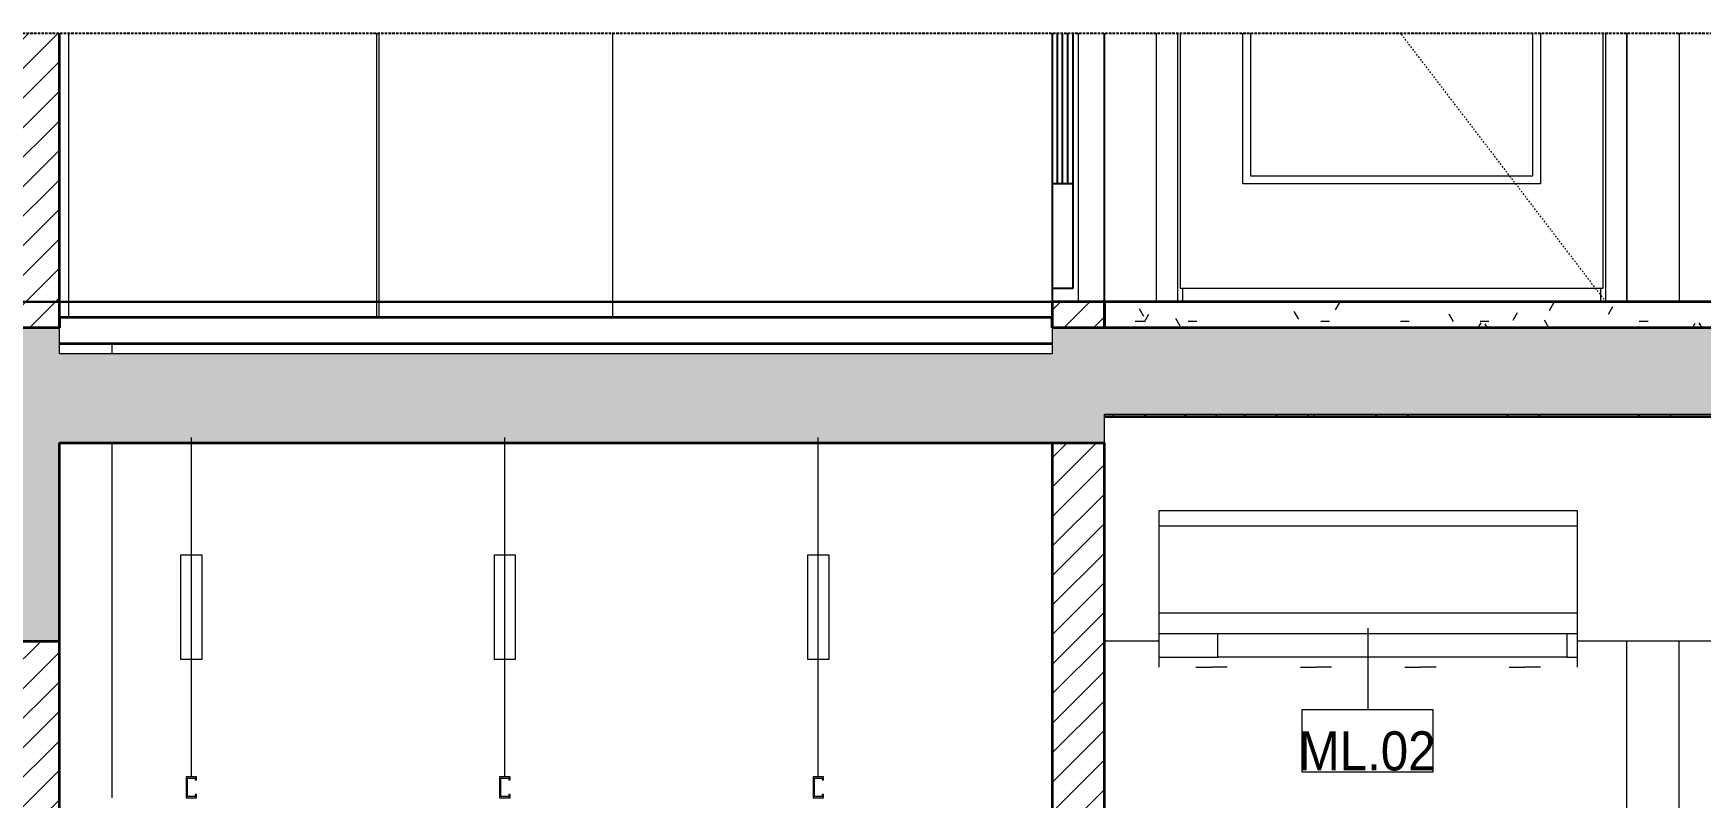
# Model space of a CAD drawing. Header units: millimetres. Extents: x 31157 to 224036, y 218 to 80529.
# Drawn here: x 90195 to 93386, y 4650 to 6114 of the extents above; entities that cross this region are included whole.
import ezdxf

# ---------------------------------------------------------------- set-up
doc = ezdxf.new("R2010")
doc.units = ezdxf.units.MM
for name, pattern in [('Centre', [31.75, 6.35, -4.7625, 15.875, -4.7625]), ('Dash', [6, 3, -3]), ('Hidden', [7.14375, 4.7625, -2.38125]), ('IMPORT-CENTER _2_', [40.64, 25.4, -5.08, 5.08, -5.08])]:
    doc.linetypes.add(name, pattern=pattern)
for name, color, linetype, lineweight in [('0-5', 170, 'Continuous', 5), ('A-DETL-GENF', 92, 'Continuous', 18), ('A-DETL-GENF-4', 92, 'Hidden', 25), ('A-DETL-GENF-5', 9, 'Continuous', 18), ('A-DETL-GENF-HDLN-1', 7, 'Dash', 18), ('A-DETL-MEDM', 33, 'Continuous', 35), ('A-DETL-THIN', 151, 'Continuous', 18), ('A-DOOR', 31, 'Continuous', 18), ('A-DOOR-1', 7, 'Continuous', 18), ('A-DOOR-3', 90, 'Continuous', 25), ('A-FLOR-2', 7, 'Continuous', 18), ('A-FLOR-FNSH-1', 250, 'Continuous', 35), ('A-FLOR-LEVL-2', 51, 'Centre', 9), ('A-FLOR-PATT-1', 253, 'Continuous', 18), ('A-FLOR-PATT-4', 67, 'Continuous', 18), ('A-GLAZ-CURT', 52, 'Continuous', 18), ('A-GLAZ-CURT-2', 7, 'Continuous', 18), ('A-WALL-5', 7, 'Continuous', 18), ('A-WALL-6', 250, 'Continuous', 35), ('A-WALL-PATT-1', 9, 'Continuous', 18), ('G-IMPT', 8, 'Continuous', 18), ('G-IMPT-5', 8, 'IMPORT-CENTER _2_', 18), ('M-EQPM', 50, 'Continuous', 18), ('M-EQPM-2', 7, 'Continuous', 18), ('M-EQPM-3', 50, 'Continuous', 25), ('M-EQPM-IDEN', 50, 'Continuous', 9), ('S-BEAM-2', 7, 'Continuous', 18), ('S-COLS-8', 7, 'Continuous', 18)]:
    doc.layers.add(name, color=color, linetype=linetype, lineweight=lineweight)
doc.styles.add('Arial_3', font='arial.ttf', dxfattribs={"width": 0.9, "height": 75})
pattern_1 = [(50, (71323.1, 15875), (364.368, -31.878), [38.1, -419.1]), (355, (71323.1, 15875), (-70.486, 382.113), [30.48, -335.28]), (100.451, (71353.47, 15872.34), (293.885, 350.233), [32.38, -356.18]), (46.184, (71323.1, 15976.6), (542.158, -84.086), [57.15, -628.65]), (96.636, (71368.3, 15969.6), (474.805, 494.855), [48.57, -534.27]), (351.184, (71323.1, 15976.6), (474.81, 494.85), [45.72, -502.92]), (21, (71373.9, 15951.2), (303.2285, -204.5305), [38.1, -419.1]), (326, (71373.9, 15951.2), (123.604, 368.376), [30.48, -335.28]), (71.451, (71399.18, 15934.16), (426.834, 163.843), [32.38, -356.18]), (37.5, (71323.11, 15875), (6.1766, 169.1102), [3.353, -327.863, 3.353, -337.007, -336.55]), (37.5, (71323.11, 15875), (6.1766, 169.1102), [-671.576, 3.353, -333.197]), (7.5, (71323.1, 15875), (133.639, 200.3615), [3.353, -190.703, 3.353, -320.243, -128.27]), (7.5, (71323.1, 15875), (133.639, 200.3615), [-517.652, 3.353, -124.917]), (327.5, (71209.82, 15875), (271.1818, -11.4584), [3.353, -123.647, 3.353, -392.887, -525.78]), (327.5, (71209.82, 15875), (271.1818, -11.4584), [-523.24, 3.353, -522.427]), (317.5, (71159.02, 15875), (296.2585, 50.853), [3.353, -161.747, 3.353, -259.791, -373.38]), (317.5, (71159.02, 15875), (296.2585, 50.853), [-428.244, 3.353, -370.027]), (45, (71323.1, 15875), (-125.7236, 125.7236), []), (45, (71323.1, 16065.5), (-125.7236, 125.7236), [])]
pattern_2 = [(45, (71323.108, 15875), (-28.28427, 28.28427), [])]

# ---------------------------------------------------------------- blocks, each defined once
blk = doc.blocks.new('NCV_TKTC_KET CAU_rvt-5-TKCS_CĂN HỘ LOẠI 2 - MẶT CẮT 4')
at = {"layer": 'A-FLOR-PATT-1'}
h = blk.add_hatch(dxfattribs=at)
h.set_pattern_fill('FP_17', color=256, style=0, pattern_type=2)
h.set_pattern_definition(pattern_1)
h.paths.add_polyline_path([(75336.9, 5380), (77936.9, 5380), (77936.9, 5385), (75336.9, 5385)])
h.paths.add_polyline_path([(78233.2, 5400), (78236.9, 5400), (78236.9, 5550), (78233.2, 5549.8), (78233.2, 5419.6)])
h = blk.add_hatch(dxfattribs=at)
h.set_pattern_fill('FP_17', color=256, style=0, pattern_type=2)
h.set_pattern_definition(pattern_1)
h.paths.add_polyline_path([(75336.9, 5380), (77936.9, 5380), (77936.9, 5385), (75336.9, 5385)])
h.paths.add_polyline_path([(78233.2, 5400), (78236.9, 5400), (78236.9, 5550), (78233.2, 5549.8), (78233.2, 5419.6)])
at = {"layer": 'A-FLOR-FNSH-1'}
blk.add_line((75336.9, 5380), (77936.9, 5380), dxfattribs=at)
at = {"layer": 'S-BEAM-2'}
for p, q in [((75442, 4950), (75336.9, 4950)), ((76538.1, 4950), (76242, 4950))]:
    blk.add_line(p, q, dxfattribs=at)
blk = doc.blocks.new('DOOR_CW_01 CANH MO-PANEL KINH - DIW_01-900x2200-CỬA GỖ VÂN LAMINATE-553375-TKCS_CĂN HỘ LOẠI 2 - MẶT CẮT 4')
at = {"layer": 'A-DETL-GENF-HDLN-1'}
blk.add_line((76296.9, 5600), (75904.1, 6114.3), dxfattribs=at)
at = {"layer": 'A-DOOR-1'}
for p, q in [((75436.9, 5600), (75436.9, 6114.3)), ((75476.9, 6114.3), (75476.9, 5600)), ((75481.9, 6114.3), (75481.9, 5626)), ((75601.9, 5826), (75601.9, 6114.3)), ((75616.9, 6114.3), (75616.9, 5841)), ((76156.9, 5841), (76156.9, 6114.3)), ((76171.9, 6114.3), (76171.9, 5826)), ((76291.9, 5626), (76291.9, 6114.3)), ((76296.9, 5600), (76296.9, 6114.3)), ((76336.9, 6114.3), (76336.9, 5600)), ((75616.9, 5841), (76156.9, 5841)), ((76171.9, 5826), (75601.9, 5826)), ((75481.9, 5626), (76291.9, 5626)), ((75486.9, 5600), (75486.9, 5626)), ((76286.9, 5600), (76286.9, 5626))]:
    blk.add_line(p, q, dxfattribs=at)
blk = doc.blocks.new('DOOR_CW_01 CANH MO-PANEL KINH - DIG_02-800x2200-CỬA NHÔM KÍNH-400864-TKCS_CĂN HỘ LOẠI 2 - MẶT CẮT 4')
at = {"layer": 'A-DOOR-1'}
for p, q in [((75236.9, 6114.3), (75236.9, 5600)), ((75286.9, 6114.3), (75286.9, 5600)), ((75336.9, 6114.3), (75336.9, 5600))]:
    blk.add_line(p, q, dxfattribs=at)
at = {"layer": 'A-DOOR-3'}
for p, q in [((75236.9, 6114.3), (75236.9, 5600)), ((75236.9, 6114.3), (75236.9, 5600)), ((75246.9, 5826), (75246.9, 6114.3)), ((75256.9, 5826), (75256.9, 6114.3)), ((75266.9, 5826), (75266.9, 6114.3)), ((75276.9, 5626), (75276.9, 6114.3)), ((75336.9, 5600), (75336.9, 6114.3)), ((75336.9, 5600), (75336.9, 6114.3)), ((75276.9, 5826), (75236.9, 5826)), ((75236.9, 5626), (75276.9, 5626))]:
    blk.add_line(p, q, dxfattribs=at)
blk = doc.blocks.new('System Panel - Glazed-901218-TKCS_CĂN HỘ LOẠI 2 - MẶT CẮT 4')
at = {"layer": 'A-GLAZ-CURT-2'}
for p, q in [((73353.9, 6114.3), (73353.9, 5570)), ((73944.6, 5570), (73944.6, 6114.3))]:
    blk.add_line(p, q, dxfattribs=at)
blk = doc.blocks.new('System Panel - Glazed-901219-TKCS_CĂN HỘ LOẠI 2 - MẶT CẮT 4')
at = {"layer": 'A-GLAZ-CURT-2'}
for p, q in [((73948.2, 6114.3), (73948.2, 5570)), ((74395.9, 5570), (74395.9, 6114.3))]:
    blk.add_line(p, q, dxfattribs=at)
blk = doc.blocks.new('NCV_TKTC_TANG 2_rvt-5-TKCS_CĂN HỘ LOẠI 2 - MẶT CẮT 4')
at = {"layer": 'A-FLOR-PATT-4'}
h = blk.add_hatch(dxfattribs=at)
h.set_pattern_fill('FP_18', color=256, style=0, pattern_type=2)
h.set_pattern_definition([(0, (71323.11, 15875), (203.2, 50.8), [16.764, -135.636, 16.764, -135.636, -812.8]), (0, (71323.11, 15875), (203.2, 50.8), [-304.8, 16.764, -288.036, 16.764, -135.636, -355.6]), (0, (71323.11, 15875), (203.2, 50.8), [-762, 16.764, -84.836, 16.764, -237.236]), (120, (71399.31, 15900.4), (-145.5941, 150.57636), [16.764, -135.636, 16.764, -135.636, -812.8]), (120, (71399.31, 15900.4), (-145.5941, 150.57636), [-304.8, 16.764, -288.036, 16.764, -135.636, -355.6]), (120, (71399.31, 15900.4), (-145.5941, 150.57636), [-762, 16.764, -84.836, 16.764, -237.236]), (240, (71424.71, 16002), (-57.6059, -201.37636), [16.764, -135.636, 16.764, -135.636, -812.8]), (240, (71424.71, 16002), (-57.6059, -201.37636), [-304.8, 16.764, -288.036, 16.764, -135.636, -355.6]), (240, (71424.71, 16002), (-57.6059, -201.37636), [-762, 16.764, -84.836, 16.764, -237.236])])
h.paths.add_polyline_path([(76012.6, 5550), (78036.9, 5550), (78036.9, 5600), (75336.9, 5600), (75336.9, 5550), (75436.9, 5550)])
at = {"layer": 'A-WALL-PATT-1'}
h = blk.add_hatch(dxfattribs=at)
h.set_pattern_fill('FP_16', color=256, style=0, pattern_type=2)
h.set_pattern_definition(pattern_2)
h.paths.add_polyline_path([(73336.9, 5550), (73336.9, 6114.3), (73236.9, 6114.3), (73236.9, 5550)])
h = blk.add_hatch(dxfattribs=at)
h.set_pattern_fill('FP_16', color=256, style=0, pattern_type=2)
h.set_pattern_definition(pattern_2)
h.paths.add_polyline_path([(75236.9, 5550), (75336.9, 5550), (75336.9, 5600), (75236.9, 5600), (75236.9, 5570)])
at = {"layer": 'A-FLOR-2'}
blk.add_line((73336.9, 5600), (73353.9, 5600), dxfattribs=at)
at = {"layer": 'A-FLOR-FNSH-1'}
for p, q in [((75336.9, 5600), (75236.9, 5600)), ((75236.9, 5600), (75236.9, 5550)), ((78036.9, 5600), (75336.9, 5600)), ((75336.9, 5600), (75336.9, 5550)), ((75336.9, 5550), (75336.9, 5600)), ((75236.9, 5570), (73336.9, 5570)), ((73336.9, 5570), (73336.9, 5550)), ((75236.9, 5550), (75236.9, 5570)), ((73336.9, 5520), (75236.9, 5520))]:
    blk.add_line(p, q, dxfattribs=at)
at = {"layer": 'A-WALL-5'}
for p, q in [((75436.9, 5700), (75436.9, 6114.3)), ((76436.9, 6114.3), (76436.9, 5600)), ((75436.9, 5600), (75436.9, 5700)), ((73436.9, 5520), (73436.9, 5500))]:
    blk.add_line(p, q, dxfattribs=at)
at = {"layer": 'A-WALL-6'}
for p, q in [((73336.9, 5550), (73336.9, 6114.3)), ((75336.9, 5600), (75236.9, 5600)), ((75236.9, 5600), (75236.9, 5550)), ((75336.9, 5550), (75336.9, 5600))]:
    blk.add_line(p, q, dxfattribs=at)
at = {"layer": 'S-COLS-8'}
blk.add_line((76336.9, 5600), (76336.9, 6114.3), dxfattribs=at)
at = {"layer": 'A-DOOR'}
for name in ['DOOR_CW_01 CANH MO-PANEL KINH - DIG_02-800x2200-CỬA NHÔM KÍNH-400864-TKCS_CĂN HỘ LOẠI 2 - MẶT CẮT 4', 'DOOR_CW_01 CANH MO-PANEL KINH - DIW_01-900x2200-CỬA GỖ VÂN LAMINATE-553375-TKCS_CĂN HỘ LOẠI 2 - MẶT CẮT 4']:
    blk.add_blockref(name, (0, 0), dxfattribs=at)
at = {"layer": 'A-GLAZ-CURT'}
for name in ['System Panel - Glazed-901218-TKCS_CĂN HỘ LOẠI 2 - MẶT CẮT 4', 'System Panel - Glazed-901219-TKCS_CĂN HỘ LOẠI 2 - MẶT CẮT 4']:
    blk.add_blockref(name, (0, 0), dxfattribs=at)
blk = doc.blocks.new('Air_Conditioner_on_wall_20381 - Air_Conditioner_on_wall_20381-806652-TKCS_CĂN HỘ LOẠI 2 - MẶT CẮT 4')
at = {"layer": 'M-EQPM-2'}
for p, q in [((75442, 5170), (75442, 5200)), ((75442, 5200), (76242, 5200)), ((75442, 5004.1), (75442, 5170)), ((76242, 5170), (75442, 5170)), ((76242, 5200), (76242, 5170)), ((76242, 5170), (76242, 5004.1)), ((75442, 4964.8), (75442, 5004.1)), ((75442, 5004.1), (76242, 5004.1)), ((76242, 5004.1), (76242, 4964.8)), ((75442, 4919.1), (75442, 4964.8)), ((75442, 4964.8), (75554, 4964.8)), ((75554, 4964.8), (76222, 4964.8)), ((75554, 4919.1), (75554, 4964.8)), ((76222, 4964.8), (76242, 4964.8)), ((76222, 4964.8), (76222, 4919.1)), ((76242, 4964.8), (76242, 4919.1)), ((75442, 4900), (75442, 4919.1)), ((75442, 4919.1), (75554, 4919.1)), ((76222, 4919.1), (75554, 4919.1)), ((76222, 4919.1), (76242, 4919.1)), ((76242, 4919.1), (76242, 4900)), ((75512, 4900), (75542, 4900)), ((75571.9, 4900), (75542, 4900)), ((75712, 4900), (75742, 4900)), ((75771.9, 4900), (75742, 4900)), ((75912, 4900), (75942, 4900)), ((75971.9, 4900), (75942, 4900)), ((76112, 4900), (76142, 4900)), ((76171.9, 4900), (76142, 4900))]:
    blk.add_line(p, q, dxfattribs=at)
blk = doc.blocks.new('NCV_TKTC_TANG 1_rvt-5-TKCS_CĂN HỘ LOẠI 2 - MẶT CẮT 4')
at = {"layer": 'A-WALL-PATT-1'}
h = blk.add_hatch(dxfattribs=at)
h.set_pattern_fill('FP_16', color=256, style=0, pattern_type=2)
h.set_pattern_definition(pattern_2)
h.paths.add_polyline_path([(75236.9, 4400), (75336.9, 4400), (75336.9, 5330), (75236.9, 5330), (75236.9, 4410)])
h.paths.add_polyline_path([(75246.9, 4410), (75246.9, 4520), (75326.9, 4520), (75326.9, 4410)])
h = blk.add_hatch(dxfattribs=at)
h.set_pattern_fill('FP_16', color=256, style=0, pattern_type=2)
h.set_pattern_definition(pattern_2)
h.paths.add_polyline_path([(73336.9, 2150), (73336.9, 4950), (73236.9, 4950), (73236.9, 2150)])
at = {"layer": 'A-WALL-5'}
for p, q in [((73436.9, 5330), (73436.9, 4650)), ((76336.9, 4400), (76336.9, 4950)), ((76436.9, 2200), (76436.9, 4950))]:
    blk.add_line(p, q, dxfattribs=at)
at = {"layer": 'A-WALL-6'}
for p, q in [((73336.9, 2150), (73336.9, 5330)), ((75236.9, 5330), (75236.9, 4400)), ((75336.9, 4400), (75336.9, 5330))]:
    blk.add_line(p, q, dxfattribs=at)
at = {"layer": 'S-COLS-8'}
for p, q in [((73436.9, 5330), (73436.9, 4650)), ((76336.9, 2200), (76336.9, 4950))]:
    blk.add_line(p, q, dxfattribs=at)
at = {"layer": 'M-EQPM'}
blk.add_blockref('Air_Conditioner_on_wall_20381 - Air_Conditioner_on_wall_20381-806652-TKCS_CĂN HỘ LOẠI 2 - MẶT CẮT 4', (0, 0), dxfattribs=at)
blk = doc.blocks.new('TKTC_XREF_251221_MB TANG 2-7 - TKTC_XREF_260130_MB TANG 2-5_dwg_CUM U_DN100-V52-TKCS_CĂN HỘ LOẠI 2 - MẶT CẮT 4')
at = {"layer": 'G-IMPT'}
for p, q in [((75092.7, 5600), (75090.8, 5600)), ((75090.8, 5600), (75106.1, 5600)), ((75092.7, 5600), (75095.5, 5600)), ((75104.2, 5600), (75092.7, 5600)), ((75094.1, 5600), (75102.7, 5600)), ((75232.1, 5600), (75094.4, 5600)), ((75095.5, 5600), (75101.3, 5600)), ((75095.9, 5600), (75096.8, 5600)), ((75095.9, 5600), (75101, 5600)), ((75096.8, 5600), (75100, 5600)), ((75096.8, 5600), (75100, 5600)), ((75096.8, 5600), (75100, 5600)), ((75100, 5600), (75101, 5600)), ((75101.3, 5600), (75104.2, 5600)), ((75224.1, 5600), (75102.4, 5600)), ((75102.4, 5600), (75106.4, 5600)), ((75106.1, 5600), (75104.2, 5600)), ((75220.1, 5600), (75106.4, 5600)), ((75224.1, 5600), (75220.1, 5600)), ((75222.3, 5600), (75220.4, 5600)), ((75220.4, 5600), (75235.7, 5600)), ((75222.3, 5600), (75225.2, 5600)), ((75233.8, 5600), (75222.3, 5600)), ((75223.8, 5600), (75232.4, 5600)), ((75225.2, 5600), (75231, 5600)), ((75225.5, 5600), (75226.5, 5600)), ((75225.5, 5600), (75230.6, 5600)), ((75226.5, 5600), (75229.7, 5600)), ((75226.5, 5600), (75229.7, 5600)), ((75226.5, 5600), (75229.7, 5600)), ((75229.7, 5600), (75230.6, 5600)), ((75231, 5600), (75233.8, 5600)), ((75235.7, 5600), (75233.8, 5600))]:
    blk.add_line(p, q, dxfattribs=at)
blk = doc.blocks.new('TKTC_XREF_251221_MB TANG 2-7 - TKTC_XREF_260130_MB TANG 2-5_dwg_$cc-4746806-TKCS_CĂN HỘ LOẠI 2 - MẶT CẮT 4')
at = {"layer": 'G-IMPT-5'}
for p, q in [((74999.7, 5600), (74846.6, 5600)), ((74923.1, 5600), (74923.1, 5600))]:
    blk.add_line(p, q, dxfattribs=at)
at = {"layer": 'M-EQPM'}
for p, q in [((74980, 5600), (74866.3, 5600)), ((74866.3, 5600), (74923.1, 5600)), ((74923.1, 5600), (74869.1, 5600)), ((74869.1, 5600), (74977.2, 5600)), ((74977.2, 5600), (74923.1, 5600)), ((74923.1, 5600), (74980, 5600))]:
    blk.add_line(p, q, dxfattribs=at)
blk = doc.blocks.new('TKTC_XREF_251221_MB TANG 2-7 - TKTC_XREF_260130_MB TANG 2-5_dwg_$cc-4746802-TKCS_CĂN HỘ LOẠI 2 - MẶT CẮT 4')
at = {"layer": 'G-IMPT-5'}
for p, q in [((75105.5, 5600), (74984.4, 5600)), ((75045.3, 5600), (75044.5, 5600))]:
    blk.add_line(p, q, dxfattribs=at)
at = {"layer": 'M-EQPM'}
for p, q in [((75089.9, 5600), (74999.9, 5600)), ((74999.9, 5600), (75044.9, 5600)), ((75044.6, 5600), (75044.6, 5600)), ((75044.9, 5600), (75089.9, 5600))]:
    blk.add_line(p, q, dxfattribs=at)
blk = doc.blocks.new('TKTC_XREF_251221_MB TANG 2-7 - TKTC_XREF_260130_MB TANG 2-5_dwg_CUM U_DN100-4746799-TKCS_CĂN HỘ LOẠI 2 - MẶT CẮT 4')
at = {"layer": 'G-IMPT'}
for p, q in [((74988.7, 5600), (74991, 5600)), ((74989.8, 5600), (74996.7, 5600)), ((74990.1, 5600), (74990.5, 5600)), ((75099.4, 5600), (74990.5, 5600)), ((74991, 5600), (74995.5, 5600)), ((74991, 5600), (74991, 5600)), ((74991.2, 5600), (74992, 5600)), ((74992, 5600), (74994.5, 5600)), ((74992, 5600), (74994.5, 5600)), ((74992, 5600), (74994.5, 5600)), ((74994.5, 5600), (74995.2, 5600)), ((74995.5, 5600), (74997.8, 5600)), ((74995.6, 5600), (74995.5, 5600)), ((75093.1, 5600), (74996.8, 5600)), ((75089.9, 5600), (74999.9, 5600)), ((75091.3, 5600), (75093.6, 5600)), ((75092.5, 5600), (75099.3, 5600)), ((75093.6, 5600), (75098.2, 5600)), ((75093.6, 5600), (75093.6, 5600)), ((75093.8, 5600), (75094.6, 5600)), ((75094.6, 5600), (75097.1, 5600)), ((75094.6, 5600), (75097.1, 5600)), ((75094.6, 5600), (75097.1, 5600)), ((75097.1, 5600), (75097.9, 5600)), ((75098.2, 5600), (75100.4, 5600)), ((75098.2, 5600), (75098.2, 5600)), ((75099.1, 5600), (75099.4, 5600))]:
    blk.add_line(p, q, dxfattribs=at)
at = {"layer": 'G-IMPT', "flags": 128}
for points in [[(74988.7, 5600), (74987.2, 5600), (74987.2, 5600), (74999.4, 5600), (74999.3, 5600), (74997.8, 5600)], [(74997.8, 5600), (74997.8, 5600), (74988.7, 5600), (74988.7, 5600)], [(74991.2, 5600), (74991.2, 5600), (74995.2, 5600), (74995.3, 5600)], [(74996.4, 5600), (74996.8, 5600), (74999.9, 5600)], [(75091.4, 5600), (75089.8, 5600), (75089.9, 5600), (75102, 5600), (75102, 5600), (75100.5, 5600)], [(75092.8, 5600), (75093.1, 5600), (75089.9, 5600)], [(75100.4, 5600), (75100.5, 5600), (75091.4, 5600), (75091.3, 5600)], [(75093.9, 5600), (75093.8, 5600), (75097.9, 5600), (75097.9, 5600)]]:
    blk.add_lwpolyline(points, dxfattribs=at)
blk = doc.blocks.new('TKTC_XREF_251221_MB TANG 2-7 - TKTC_XREF_260130_MB TANG 2-5_dwg_$cc-4746807-TKCS_CĂN HỘ LOẠI 2 - MẶT CẮT 4')
at = {"layer": 'G-IMPT-5'}
for p, q in [((75085.8, 5600), (75238.8, 5600)), ((75162.3, 5600), (75162.3, 5600))]:
    blk.add_line(p, q, dxfattribs=at)
at = {"layer": 'M-EQPM'}
for p, q in [((75162.3, 5600), (75105.4, 5600)), ((75105.4, 5600), (75219.1, 5600)), ((75216.4, 5600), (75108.2, 5600)), ((75108.2, 5600), (75162.3, 5600)), ((75162.3, 5600), (75216.4, 5600)), ((75219.1, 5600), (75162.3, 5600))]:
    blk.add_line(p, q, dxfattribs=at)
blk = doc.blocks.new('TKTC_XREF_251221_MB TANG 2-7 - TKTC_XREF_260130_MB TANG 2-5_dwg_$cc-4746801-TKCS_CĂN HỘ LOẠI 2 - MẶT CẮT 4')
at = {"layer": 'G-IMPT-5'}
for p, q in [((74732.4, 5600), (74853.5, 5600)), ((74792.6, 5600), (74793.3, 5600))]:
    blk.add_line(p, q, dxfattribs=at)
at = {"layer": 'M-EQPM'}
for p, q in [((74792.9, 5600), (74747.9, 5600)), ((74747.9, 5600), (74837.9, 5600)), ((74837.9, 5600), (74792.9, 5600)), ((74793.2, 5600), (74793.2, 5600))]:
    blk.add_line(p, q, dxfattribs=at)
blk = doc.blocks.new('TKTC_XREF_251221_MB TANG 2-7 - TKTC_XREF_260130_MB TANG 2-5_dwg_CUM U_DN100-V53-TKCS_CĂN HỘ LOẠI 2 - MẶT CẮT 4')
at = {"layer": 'G-IMPT'}
for p, q in [((75092.7, 5600), (75090.8, 5600)), ((75090.8, 5600), (75106.1, 5600)), ((75092.7, 5600), (75095.5, 5600)), ((75104.2, 5600), (75092.7, 5600)), ((75094.1, 5600), (75102.7, 5600)), ((75232.1, 5600), (75094.4, 5600)), ((75095.5, 5600), (75101.3, 5600)), ((75095.9, 5600), (75096.8, 5600)), ((75095.9, 5600), (75101, 5600)), ((75096.8, 5600), (75100, 5600)), ((75096.8, 5600), (75100, 5600)), ((75096.8, 5600), (75100, 5600)), ((75100, 5600), (75101, 5600)), ((75101.3, 5600), (75104.2, 5600)), ((75224.1, 5600), (75102.4, 5600)), ((75102.4, 5600), (75106.4, 5600)), ((75106.1, 5600), (75104.2, 5600)), ((75220.1, 5600), (75106.4, 5600)), ((75224.1, 5600), (75220.1, 5600)), ((75222.3, 5600), (75220.4, 5600)), ((75220.4, 5600), (75235.7, 5600)), ((75222.3, 5600), (75225.2, 5600)), ((75233.8, 5600), (75222.3, 5600)), ((75223.8, 5600), (75232.4, 5600)), ((75225.2, 5600), (75231, 5600)), ((75225.5, 5600), (75226.5, 5600)), ((75225.5, 5600), (75230.6, 5600)), ((75226.5, 5600), (75229.7, 5600)), ((75226.5, 5600), (75229.7, 5600)), ((75226.5, 5600), (75229.7, 5600)), ((75229.7, 5600), (75230.6, 5600)), ((75231, 5600), (75233.8, 5600)), ((75235.7, 5600), (75233.8, 5600))]:
    blk.add_line(p, q, dxfattribs=at)
blk = doc.blocks.new('TKTC_XREF_251221_MB TANG 2-7 - TKTC_XREF_260130_MB TANG 2-5_dwg_$cc-4746798-TKCS_CĂN HỘ LOẠI 2 - MẶT CẮT 4')
at = {"layer": 'G-IMPT-5'}
for p, q in [((74999.7, 5600), (74846.6, 5600)), ((74923.1, 5600), (74923.1, 5600))]:
    blk.add_line(p, q, dxfattribs=at)
at = {"layer": 'M-EQPM'}
for p, q in [((74980, 5600), (74866.3, 5600)), ((74866.3, 5600), (74923.1, 5600)), ((74923.1, 5600), (74869.1, 5600)), ((74869.1, 5600), (74977.2, 5600)), ((74977.2, 5600), (74923.1, 5600)), ((74923.1, 5600), (74980, 5600))]:
    blk.add_line(p, q, dxfattribs=at)
blk = doc.blocks.new('TKTC_XREF_251221_MB TANG 2-7 - TKTC_XREF_260130_MB TANG 2-5_dwg_$cc-4746800-TKCS_CĂN HỘ LOẠI 2 - MẶT CẮT 4')
at = {"layer": 'G-IMPT-5'}
for p, q in [((75105.5, 5600), (74984.4, 5600)), ((75045.3, 5600), (75044.5, 5600))]:
    blk.add_line(p, q, dxfattribs=at)
at = {"layer": 'M-EQPM'}
for p, q in [((75089.9, 5600), (74999.9, 5600)), ((74999.9, 5600), (75044.9, 5600)), ((75044.6, 5600), (75044.6, 5600)), ((75044.9, 5600), (75089.9, 5600))]:
    blk.add_line(p, q, dxfattribs=at)
blk = doc.blocks.new('TKTC_XREF_251221_MB TANG 2-7 - TKTC_XREF_260130_MB TANG 2-5_dwg_CUM U_DN100-V54-TKCS_CĂN HỘ LOẠI 2 - MẶT CẮT 4')
at = {"layer": 'G-IMPT'}
for p, q in [((74988.7, 5600), (74991, 5600)), ((74989.8, 5600), (74996.7, 5600)), ((74990.1, 5600), (74990.5, 5600)), ((75099.4, 5600), (74990.5, 5600)), ((74991, 5600), (74995.5, 5600)), ((74991, 5600), (74991, 5600)), ((74991.2, 5600), (74992, 5600)), ((74992, 5600), (74994.5, 5600)), ((74992, 5600), (74994.5, 5600)), ((74992, 5600), (74994.5, 5600)), ((74994.5, 5600), (74995.2, 5600)), ((74995.5, 5600), (74997.8, 5600)), ((74995.6, 5600), (74995.5, 5600)), ((75093.1, 5600), (74996.8, 5600)), ((75089.9, 5600), (74999.9, 5600)), ((75091.3, 5600), (75093.6, 5600)), ((75092.5, 5600), (75099.3, 5600)), ((75093.6, 5600), (75098.2, 5600)), ((75093.6, 5600), (75093.6, 5600)), ((75093.8, 5600), (75094.6, 5600)), ((75094.6, 5600), (75097.1, 5600)), ((75094.6, 5600), (75097.1, 5600)), ((75094.6, 5600), (75097.1, 5600)), ((75097.1, 5600), (75097.9, 5600)), ((75098.2, 5600), (75100.4, 5600)), ((75098.2, 5600), (75098.2, 5600)), ((75099.1, 5600), (75099.4, 5600))]:
    blk.add_line(p, q, dxfattribs=at)
at = {"layer": 'G-IMPT', "flags": 128}
for points in [[(74988.7, 5600), (74987.2, 5600), (74987.2, 5600), (74999.4, 5600), (74999.3, 5600), (74997.8, 5600)], [(74997.8, 5600), (74997.8, 5600), (74988.7, 5600), (74988.7, 5600)], [(74991.2, 5600), (74991.2, 5600), (74995.2, 5600), (74995.3, 5600)], [(74996.4, 5600), (74996.8, 5600), (74999.9, 5600)], [(75091.4, 5600), (75089.8, 5600), (75089.9, 5600), (75102, 5600), (75102, 5600), (75100.5, 5600)], [(75092.8, 5600), (75093.1, 5600), (75089.9, 5600)], [(75100.4, 5600), (75100.5, 5600), (75091.4, 5600), (75091.3, 5600)], [(75093.9, 5600), (75093.8, 5600), (75097.9, 5600), (75097.9, 5600)]]:
    blk.add_lwpolyline(points, dxfattribs=at)
blk = doc.blocks.new('TKTC_XREF_251221_MB TANG 2-7 - TKTC_XREF_260130_MB TANG 2-5_dwg_$cc-4746795-TKCS_CĂN HỘ LOẠI 2 - MẶT CẮT 4')
at = {"layer": 'G-IMPT-5'}
for p, q in [((75085.8, 5600), (75238.8, 5600)), ((75162.3, 5600), (75162.3, 5600))]:
    blk.add_line(p, q, dxfattribs=at)
at = {"layer": 'M-EQPM'}
for p, q in [((75162.3, 5600), (75105.4, 5600)), ((75105.4, 5600), (75219.1, 5600)), ((75216.4, 5600), (75108.2, 5600)), ((75108.2, 5600), (75162.3, 5600)), ((75162.3, 5600), (75216.4, 5600)), ((75219.1, 5600), (75162.3, 5600))]:
    blk.add_line(p, q, dxfattribs=at)
blk = doc.blocks.new('TKTC_XREF_251221_MB TANG 2-7 - TKTC_XREF_260130_MB TANG 2-5_dwg_$cc-4746797-TKCS_CĂN HỘ LOẠI 2 - MẶT CẮT 4')
at = {"layer": 'G-IMPT-5'}
for p, q in [((74732.4, 5600), (74853.5, 5600)), ((74792.6, 5600), (74793.3, 5600))]:
    blk.add_line(p, q, dxfattribs=at)
at = {"layer": 'M-EQPM'}
for p, q in [((74792.9, 5600), (74747.9, 5600)), ((74747.9, 5600), (74837.9, 5600)), ((74837.9, 5600), (74792.9, 5600)), ((74793.2, 5600), (74793.2, 5600))]:
    blk.add_line(p, q, dxfattribs=at)
blk = doc.blocks.new('TKTC_XREF_251221_MB TANG 2-7 - TKTC_XREF_251221_MB TANG 2-7-2039446-TKCS_CĂN HỘ LOẠI 2 - MẶT CẮT 4')
at = {"layer": 'M-EQPM'}
for p, q in [((74735.6, 5600), (74735.9, 5600)), ((75235.4, 5600), (74735.6, 5600)), ((74735.6, 5600), (74735.9, 5600)), ((75235.4, 5600), (74735.6, 5600)), ((74735.6, 5600), (74735.9, 5600)), ((75235.4, 5600), (74735.6, 5600)), ((74735.6, 5600), (74735.9, 5600)), ((75235.4, 5600), (74735.6, 5600)), ((74735.6, 5600), (74735.9, 5600)), ((75235.4, 5600), (74735.6, 5600)), ((74735.6, 5600), (74735.9, 5600)), ((75235.4, 5600), (74735.6, 5600)), ((74735.6, 5600), (74735.9, 5600)), ((75235.4, 5600), (74735.6, 5600)), ((74735.6, 5600), (74735.9, 5600)), ((75235.4, 5600), (74735.6, 5600)), ((74735.9, 5600), (75235.7, 5600)), ((74735.9, 5600), (75235.7, 5600)), ((74735.9, 5600), (75235.7, 5600)), ((74735.9, 5600), (75235.7, 5600)), ((74735.9, 5600), (75235.7, 5600)), ((74735.9, 5600), (75235.7, 5600)), ((74735.9, 5600), (75235.7, 5600)), ((74735.9, 5600), (75235.7, 5600)), ((75235.7, 5600), (75235.4, 5600)), ((75235.7, 5600), (75235.4, 5600)), ((75235.7, 5600), (75235.4, 5600)), ((75235.7, 5600), (75235.4, 5600)), ((75235.7, 5600), (75235.4, 5600)), ((75235.7, 5600), (75235.4, 5600)), ((75235.7, 5600), (75235.4, 5600)), ((75235.7, 5600), (75235.4, 5600))]:
    blk.add_line(p, q, dxfattribs=at)
at = {"layer": 'M-EQPM-3'}
for p, q in [((69151.9, 5600), (78236.9, 5600)), ((69763.6, 5600), (78238.6, 5600)), ((78236.9, 5600), (69765.2, 5600))]:
    blk.add_line(p, q, dxfattribs=at)
for name, p in [('TKTC_XREF_251221_MB TANG 2-7 - TKTC_XREF_260130_MB TANG 2-5_dwg_$cc-4746801-TKCS_CĂN HỘ LOẠI 2 - MẶT CẮT 4', (0, 0)), ('TKTC_XREF_251221_MB TANG 2-7 - TKTC_XREF_260130_MB TANG 2-5_dwg_$cc-4746797-TKCS_CĂN HỘ LOẠI 2 - MẶT CẮT 4', (0, 0)), ('TKTC_XREF_251221_MB TANG 2-7 - TKTC_XREF_260130_MB TANG 2-5_dwg_$cc-4746801-TKCS_CĂN HỘ LOẠI 2 - MẶT CẮT 4', (0, 0)), ('TKTC_XREF_251221_MB TANG 2-7 - TKTC_XREF_260130_MB TANG 2-5_dwg_$cc-4746797-TKCS_CĂN HỘ LOẠI 2 - MẶT CẮT 4', (0, 0)), ('TKTC_XREF_251221_MB TANG 2-7 - TKTC_XREF_260130_MB TANG 2-5_dwg_$cc-4746806-TKCS_CĂN HỘ LOẠI 2 - MẶT CẮT 4', (0, 0)), ('TKTC_XREF_251221_MB TANG 2-7 - TKTC_XREF_260130_MB TANG 2-5_dwg_$cc-4746798-TKCS_CĂN HỘ LOẠI 2 - MẶT CẮT 4', (0, 0)), ('TKTC_XREF_251221_MB TANG 2-7 - TKTC_XREF_260130_MB TANG 2-5_dwg_$cc-4746806-TKCS_CĂN HỘ LOẠI 2 - MẶT CẮT 4', (0, 0)), ('TKTC_XREF_251221_MB TANG 2-7 - TKTC_XREF_260130_MB TANG 2-5_dwg_$cc-4746798-TKCS_CĂN HỘ LOẠI 2 - MẶT CẮT 4', (0, 0)), ('TKTC_XREF_251221_MB TANG 2-7 - TKTC_XREF_260130_MB TANG 2-5_dwg_CUM U_DN100-V52-TKCS_CĂN HỘ LOẠI 2 - MẶT CẮT 4', (-240.1, 0)), ('TKTC_XREF_251221_MB TANG 2-7 - TKTC_XREF_260130_MB TANG 2-5_dwg_CUM U_DN100-V53-TKCS_CĂN HỘ LOẠI 2 - MẶT CẮT 4', (-240.1, 0)), ('TKTC_XREF_251221_MB TANG 2-7 - TKTC_XREF_260130_MB TANG 2-5_dwg_CUM U_DN100-V52-TKCS_CĂN HỘ LOẠI 2 - MẶT CẮT 4', (-240.1, 0)), ('TKTC_XREF_251221_MB TANG 2-7 - TKTC_XREF_260130_MB TANG 2-5_dwg_CUM U_DN100-V53-TKCS_CĂN HỘ LOẠI 2 - MẶT CẮT 4', (-240.1, 0)), ('TKTC_XREF_251221_MB TANG 2-7 - TKTC_XREF_260130_MB TANG 2-5_dwg_$cc-4746802-TKCS_CĂN HỘ LOẠI 2 - MẶT CẮT 4', (0, 0)), ('TKTC_XREF_251221_MB TANG 2-7 - TKTC_XREF_260130_MB TANG 2-5_dwg_$cc-4746800-TKCS_CĂN HỘ LOẠI 2 - MẶT CẮT 4', (0, 0)), ('TKTC_XREF_251221_MB TANG 2-7 - TKTC_XREF_260130_MB TANG 2-5_dwg_$cc-4746802-TKCS_CĂN HỘ LOẠI 2 - MẶT CẮT 4', (0, 0)), ('TKTC_XREF_251221_MB TANG 2-7 - TKTC_XREF_260130_MB TANG 2-5_dwg_$cc-4746800-TKCS_CĂN HỘ LOẠI 2 - MẶT CẮT 4', (0, 0)), ('TKTC_XREF_251221_MB TANG 2-7 - TKTC_XREF_260130_MB TANG 2-5_dwg_CUM U_DN100-4746799-TKCS_CĂN HỘ LOẠI 2 - MẶT CẮT 4', (0, 0)), ('TKTC_XREF_251221_MB TANG 2-7 - TKTC_XREF_260130_MB TANG 2-5_dwg_CUM U_DN100-V54-TKCS_CĂN HỘ LOẠI 2 - MẶT CẮT 4', (0, 0)), ('TKTC_XREF_251221_MB TANG 2-7 - TKTC_XREF_260130_MB TANG 2-5_dwg_CUM U_DN100-4746799-TKCS_CĂN HỘ LOẠI 2 - MẶT CẮT 4', (0, 0)), ('TKTC_XREF_251221_MB TANG 2-7 - TKTC_XREF_260130_MB TANG 2-5_dwg_CUM U_DN100-V54-TKCS_CĂN HỘ LOẠI 2 - MẶT CẮT 4', (0, 0)), ('TKTC_XREF_251221_MB TANG 2-7 - TKTC_XREF_260130_MB TANG 2-5_dwg_$cc-4746807-TKCS_CĂN HỘ LOẠI 2 - MẶT CẮT 4', (0, 0)), ('TKTC_XREF_251221_MB TANG 2-7 - TKTC_XREF_260130_MB TANG 2-5_dwg_$cc-4746795-TKCS_CĂN HỘ LOẠI 2 - MẶT CẮT 4', (0, 0)), ('TKTC_XREF_251221_MB TANG 2-7 - TKTC_XREF_260130_MB TANG 2-5_dwg_$cc-4746807-TKCS_CĂN HỘ LOẠI 2 - MẶT CẮT 4', (0, 0)), ('TKTC_XREF_251221_MB TANG 2-7 - TKTC_XREF_260130_MB TANG 2-5_dwg_$cc-4746795-TKCS_CĂN HỘ LOẠI 2 - MẶT CẮT 4', (0, 0)), ('TKTC_XREF_251221_MB TANG 2-7 - TKTC_XREF_260130_MB TANG 2-5_dwg_CUM U_DN100-V52-TKCS_CĂN HỘ LOẠI 2 - MẶT CẮT 4', (0, 0)), ('TKTC_XREF_251221_MB TANG 2-7 - TKTC_XREF_260130_MB TANG 2-5_dwg_CUM U_DN100-V53-TKCS_CĂN HỘ LOẠI 2 - MẶT CẮT 4', (0, 0)), ('TKTC_XREF_251221_MB TANG 2-7 - TKTC_XREF_260130_MB TANG 2-5_dwg_CUM U_DN100-V52-TKCS_CĂN HỘ LOẠI 2 - MẶT CẮT 4', (0, 0)), ('TKTC_XREF_251221_MB TANG 2-7 - TKTC_XREF_260130_MB TANG 2-5_dwg_CUM U_DN100-V53-TKCS_CĂN HỘ LOẠI 2 - MẶT CẮT 4', (0, 0))]:
    blk.add_blockref(name, p)
at = {"extrusion": (0, 0, -1)}
for name in ['TKTC_XREF_251221_MB TANG 2-7 - TKTC_XREF_260130_MB TANG 2-5_dwg_CUM U_DN100-4746799-TKCS_CĂN HỘ LOẠI 2 - MẶT CẮT 4', 'TKTC_XREF_251221_MB TANG 2-7 - TKTC_XREF_260130_MB TANG 2-5_dwg_CUM U_DN100-V54-TKCS_CĂN HỘ LOẠI 2 - MẶT CẮT 4', 'TKTC_XREF_251221_MB TANG 2-7 - TKTC_XREF_260130_MB TANG 2-5_dwg_CUM U_DN100-4746799-TKCS_CĂN HỘ LOẠI 2 - MẶT CẮT 4', 'TKTC_XREF_251221_MB TANG 2-7 - TKTC_XREF_260130_MB TANG 2-5_dwg_CUM U_DN100-V54-TKCS_CĂN HỘ LOẠI 2 - MẶT CẮT 4']:
    blk.add_blockref(name, (-149837.9, 0), dxfattribs=at)
blk = doc.blocks.new('BORDER VIEW - BORDER VIEW-2582139-TKCS_CĂN HỘ LOẠI 2 - MẶT CẮT 4')
at = {"layer": 'A-DETL-GENF-4'}
blk.add_line((69301.9, 6114.3), (78466, 6114.3), dxfattribs=at)
blk = doc.blocks.new('Repeating Detail - THANH TREO TRẦN 650-4103126-TKCS_CĂN HỘ LOẠI 2 - MẶT CẮT 4')
at = {"layer": 'A-DETL-GENF'}
for points in [[(73596.9, 4650), (73599.4, 4650), (73599.4, 4656), (73596.9, 4656), (73596.9, 4652.5), (73581.9, 4652.5), (73581.9, 4687.5), (73596.9, 4687.5), (73596.9, 4684), (73599.4, 4684), (73599.4, 4690), (73579.4, 4690), (73579.4, 4650), (73581.9, 4650)], [(74196.9, 4650), (74199.4, 4650), (74199.4, 4656), (74196.9, 4656), (74196.9, 4652.5), (74181.9, 4652.5), (74181.9, 4687.5), (74196.9, 4687.5), (74196.9, 4684), (74199.4, 4684), (74199.4, 4690), (74179.4, 4690), (74179.4, 4650), (74181.9, 4650)], [(74796.9, 4650), (74799.4, 4650), (74799.4, 4656), (74796.9, 4656), (74796.9, 4652.5), (74781.9, 4652.5), (74781.9, 4687.5), (74796.9, 4687.5), (74796.9, 4684), (74799.4, 4684), (74799.4, 4690), (74779.4, 4690), (74779.4, 4650), (74781.9, 4650)]]:
    blk.add_hatch(color=256, dxfattribs=at).paths.add_polyline_path(points)
for p, q in [((73589.4, 4690), (73589.4, 5340)), ((74189.4, 4690), (74189.4, 5340)), ((74789.4, 4690), (74789.4, 5340)), ((73569.4, 5115), (73609.4, 5115)), ((73569.4, 4915), (73569.4, 5115)), ((73609.4, 5115), (73609.4, 4915)), ((74169.4, 5115), (74209.4, 5115)), ((74169.4, 4915), (74169.4, 5115)), ((74209.4, 5115), (74209.4, 4915)), ((74769.4, 5115), (74809.4, 5115)), ((74769.4, 4915), (74769.4, 5115)), ((74809.4, 5115), (74809.4, 4915)), ((73609.4, 4915), (73569.4, 4915)), ((74209.4, 4915), (74169.4, 4915)), ((74809.4, 4915), (74769.4, 4915)), ((73599.4, 4690), (73579.4, 4690)), ((73579.4, 4690), (73579.4, 4650)), ((73599.4, 4690), (73579.4, 4690)), ((73579.4, 4690), (73579.4, 4650)), ((73581.9, 4687.5), (73596.9, 4687.5)), ((73581.9, 4652.5), (73581.9, 4687.5)), ((73581.9, 4652.5), (73581.9, 4687.5)), ((73581.9, 4687.5), (73596.9, 4687.5)), ((73596.9, 4687.5), (73596.9, 4684)), ((73596.9, 4687.5), (73596.9, 4684)), ((73596.9, 4684), (73599.4, 4684)), ((73596.9, 4684), (73599.4, 4684)), ((73599.4, 4684), (73599.4, 4690)), ((73599.4, 4684), (73599.4, 4690)), ((74199.4, 4690), (74179.4, 4690)), ((74179.4, 4690), (74179.4, 4650)), ((74199.4, 4690), (74179.4, 4690)), ((74179.4, 4690), (74179.4, 4650)), ((74181.9, 4687.5), (74196.9, 4687.5)), ((74181.9, 4652.5), (74181.9, 4687.5)), ((74181.9, 4652.5), (74181.9, 4687.5)), ((74181.9, 4687.5), (74196.9, 4687.5)), ((74196.9, 4687.5), (74196.9, 4684)), ((74196.9, 4687.5), (74196.9, 4684)), ((74196.9, 4684), (74199.4, 4684)), ((74196.9, 4684), (74199.4, 4684)), ((74199.4, 4684), (74199.4, 4690)), ((74199.4, 4684), (74199.4, 4690)), ((74799.4, 4690), (74779.4, 4690)), ((74779.4, 4690), (74779.4, 4650)), ((74799.4, 4690), (74779.4, 4690)), ((74779.4, 4690), (74779.4, 4650)), ((74781.9, 4687.5), (74796.9, 4687.5)), ((74781.9, 4652.5), (74781.9, 4687.5)), ((74781.9, 4652.5), (74781.9, 4687.5)), ((74781.9, 4687.5), (74796.9, 4687.5)), ((74796.9, 4687.5), (74796.9, 4684)), ((74796.9, 4687.5), (74796.9, 4684)), ((74796.9, 4684), (74799.4, 4684)), ((74796.9, 4684), (74799.4, 4684)), ((74799.4, 4684), (74799.4, 4690)), ((74799.4, 4684), (74799.4, 4690)), ((73579.4, 4650), (73599.4, 4650)), ((73579.4, 4650), (73599.4, 4650)), ((73596.9, 4652.5), (73581.9, 4652.5)), ((73596.9, 4652.5), (73581.9, 4652.5)), ((73599.4, 4656), (73596.9, 4656)), ((73596.9, 4656), (73596.9, 4652.5)), ((73599.4, 4656), (73596.9, 4656)), ((73596.9, 4656), (73596.9, 4652.5)), ((73599.4, 4650), (73599.4, 4656)), ((73599.4, 4650), (73599.4, 4656)), ((74179.4, 4650), (74199.4, 4650)), ((74179.4, 4650), (74199.4, 4650)), ((74196.9, 4652.5), (74181.9, 4652.5)), ((74196.9, 4652.5), (74181.9, 4652.5)), ((74199.4, 4656), (74196.9, 4656)), ((74196.9, 4656), (74196.9, 4652.5)), ((74199.4, 4656), (74196.9, 4656)), ((74196.9, 4656), (74196.9, 4652.5)), ((74199.4, 4650), (74199.4, 4656)), ((74199.4, 4650), (74199.4, 4656)), ((74779.4, 4650), (74799.4, 4650)), ((74779.4, 4650), (74799.4, 4650)), ((74796.9, 4652.5), (74781.9, 4652.5)), ((74796.9, 4652.5), (74781.9, 4652.5)), ((74799.4, 4656), (74796.9, 4656)), ((74796.9, 4656), (74796.9, 4652.5)), ((74799.4, 4656), (74796.9, 4656)), ((74796.9, 4656), (74796.9, 4652.5)), ((74799.4, 4650), (74799.4, 4656)), ((74799.4, 4650), (74799.4, 4656))]:
    blk.add_line(p, q, dxfattribs=at)
blk = doc.blocks.new('M_ME Tag - Boxed-4073756-TKCS_CĂN HỘ LOẠI 2 - MẶT CẮT 4')
at = {"layer": 'M-EQPM-IDEN'}
for p, q in [((75715.5, 4699), (75715.5, 4819)), ((75715.5, 4819), (75965.5, 4819)), ((75965.5, 4819), (75965.5, 4699)), ((75965.5, 4699), (75715.5, 4699))]:
    blk.add_line(p, q, dxfattribs=at)

msp = doc.modelspace()

# ---------------------------------------------------------------- hatches: boundary and pattern name
at = {"layer": 'A-DETL-GENF-5'}
h = msp.add_hatch(dxfattribs=at)
h.set_pattern_fill('FP_17', color=256, style=0, pattern_type=2)
h.set_pattern_definition([(50, (88231.17, 15875), (364.368, -31.878), [38.1, -419.1]), (355, (88231.17, 15875), (-70.486, 382.113), [30.48, -335.28]), (100.451, (88261.53, 15872.34), (293.885, 350.233), [32.38, -356.18]), (46.184, (88231.17, 15976.6), (542.158, -84.086), [57.15, -628.65]), (96.636, (88276.35, 15969.6), (474.805, 494.855), [48.57, -534.27]), (351.184, (88231.17, 15976.6), (474.81, 494.85), [45.72, -502.92]), (21, (88281.97, 15951.2), (303.2285, -204.5305), [38.1, -419.1]), (326, (88281.97, 15951.2), (123.604, 368.376), [30.48, -335.28]), (71.451, (88307.24, 15934.16), (426.834, 163.843), [32.38, -356.18]), (37.5, (88231.17, 15875), (6.1766, 169.1102), [3.353, -327.863, 3.353, -337.007, -336.55]), (37.5, (88231.17, 15875), (6.1766, 169.1102), [-671.576, 3.353, -333.197]), (7.5, (88231.17, 15875), (133.639, 200.3615), [3.353, -190.703, 3.353, -320.243, -128.27]), (7.5, (88231.17, 15875), (133.639, 200.3615), [-517.652, 3.353, -124.917]), (327.5, (88117.88, 15875), (271.1818, -11.4584), [3.353, -123.647, 3.353, -392.887, -525.78]), (327.5, (88117.88, 15875), (271.1818, -11.4584), [-523.24, 3.353, -522.427]), (317.5, (88067.08, 15875), (296.2585, 50.853), [3.353, -161.747, 3.353, -259.791, -373.38]), (317.5, (88067.08, 15875), (296.2585, 50.853), [-428.244, 3.353, -370.027]), (45, (88231.17, 15875), (-125.7236, 125.7236), []), (45, (88231.17, 16065.5), (-125.7236, 125.7236), [])])
h.paths.add_polyline_path([(94945, 4950), (95141.3, 4950), (95141.3, 5550), (92145, 5550), (92145, 5500), (90245, 5500), (90245, 5550), (86060, 5550), (86060, 5380), (86645, 5380), (86645, 5100), (87045, 5100), (87045, 5380), (89941.3, 5380), (89941.3, 4950), (90244.9, 4950), (90245, 5330), (92245, 5330), (92245, 5385), (94845, 5385), (94845, 4950)])

# ---------------------------------------------------------------- linework, layer by layer
at = {"layer": 'A-DETL-MEDM'}
for p, q in [((90245, 5550), (86060, 5550)), ((95141.3, 5550), (92145, 5550)), ((90244.9, 4950), (90244.9, 5330)), ((90244.9, 5330), (92245, 5330)), ((89941.3, 4950), (90244.9, 4950))]:
    msp.add_line(p, q, dxfattribs=at)
at = {"layer": 'A-DETL-THIN'}
for p, q in [((90245, 5500), (90245, 5550)), ((92145, 5550), (92145, 5500)), ((92145, 5500), (90245, 5500)), ((92245, 5330), (92245, 5385)), ((92245, 5385), (94845, 5385))]:
    msp.add_line(p, q, dxfattribs=at)
at = {"layer": 'A-FLOR-LEVL-2'}
msp.add_line((85543.4, 5600), (95963.1, 5600), dxfattribs=at)
at = {"layer": 'M-EQPM-IDEN'}
msp.add_line((92749.5, 4974.5), (92749.5, 4819), dxfattribs=at)

# ---------------------------------------------------------------- block references
at = {"layer": '0-5'}
for name in ['NCV_TKTC_KET CAU_rvt-5-TKCS_CĂN HỘ LOẠI 2 - MẶT CẮT 4', 'NCV_TKTC_TANG 2_rvt-5-TKCS_CĂN HỘ LOẠI 2 - MẶT CẮT 4', 'NCV_TKTC_TANG 1_rvt-5-TKCS_CĂN HỘ LOẠI 2 - MẶT CẮT 4']:
    msp.add_blockref(name, (16908.1, 0), dxfattribs=at)
at = {"layer": 'A-DETL-GENF'}
for name in ['BORDER VIEW - BORDER VIEW-2582139-TKCS_CĂN HỘ LOẠI 2 - MẶT CẮT 4', 'Repeating Detail - THANH TREO TRẦN 650-4103126-TKCS_CĂN HỘ LOẠI 2 - MẶT CẮT 4']:
    msp.add_blockref(name, (16908.1, 0), dxfattribs=at)
at = {"layer": 'M-EQPM'}
msp.add_blockref('TKTC_XREF_251221_MB TANG 2-7 - TKTC_XREF_251221_MB TANG 2-7-2039446-TKCS_CĂN HỘ LOẠI 2 - MẶT CẮT 4', (16908.1, 0), dxfattribs=at)
at = {"layer": 'M-EQPM-IDEN'}
msp.add_blockref('M_ME Tag - Boxed-4073756-TKCS_CĂN HỘ LOẠI 2 - MẶT CẮT 4', (16908.1, 0), dxfattribs=at)

# ---------------------------------------------------------------- texts
at = {"layer": 'M-EQPM-IDEN', "insert": (92747.9, 4739.1), "char_height": 75, "width": 270.9, "attachment_point": 5, "line_spacing_factor": 0.936439, "style": 'Arial_3'}
msp.add_mtext('\\pt22.5,45,67.5,90,112.5,135,157.5,180,202.5,225,247.5,270,292.5,315,337.5,360,382.5,405,427.5,450,472.5,495,517.5,540,562.5,585,607.5,630,652.5,675,697.5,720;ML.02', dxfattribs=at)

doc.saveas('drawing.dxf')
